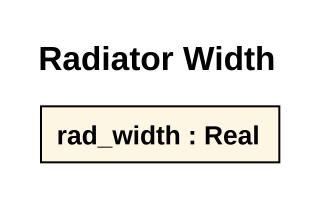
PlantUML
@startuml
title Radiator Width
rectangle "rad_width : Real" as rad_width
@enduml
